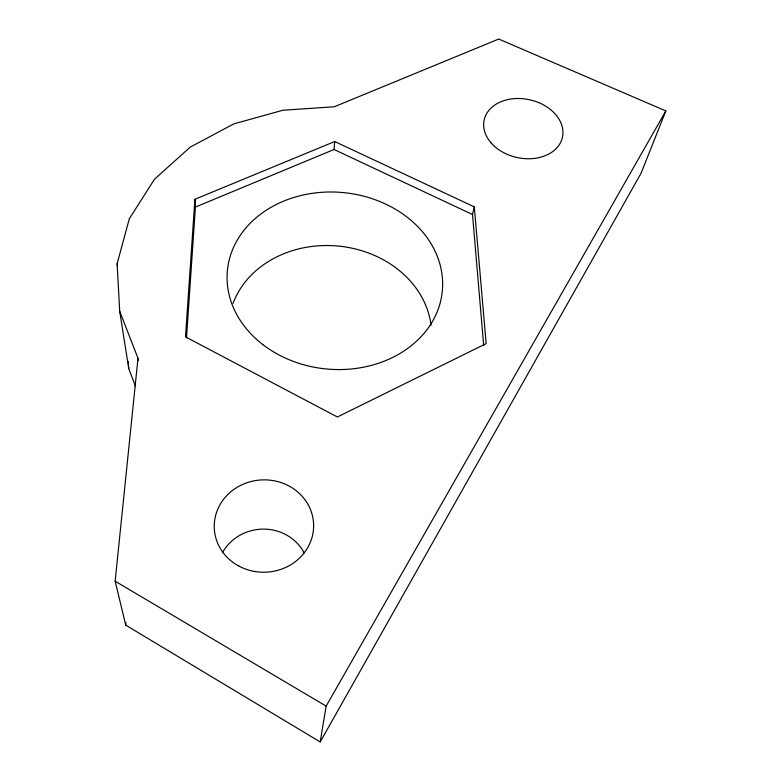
<?xml version="1.0" encoding="UTF-8"?>
<svg xmlns="http://www.w3.org/2000/svg" width="781" height="781" viewBox="0 0 781 781"><rect width="100%" height="100%" fill="white"/><g stroke="black" fill="none" stroke-linecap="round" stroke-linejoin="round"><path stroke-width="1.17" d="M186.503 337.978L195.396 207.072L194.918 199.282L334.688 141.546L474.292 206.858L486.163 343.601L337.363 416.986L185.497 336.865L194.918 199.282M195.396 207.072L334.034 149.493L334.688 141.546M135.64 386.615L128.758 368.652L119.708 311.326L117.121 263.714L129.324 218.778L154.472 179.239L190.203 147.131L233.9 123.857L282.839 110.258L334.346 106.753L498.717 39.05L665.851 110.931L641.045 173.294L320.2 741.95L125.731 625.142L125.966 622.721M125.731 625.142L115.149 581.201L137.993 358.254L119.708 311.326M320.2 741.95L326.146 706.122L665.851 110.931M483.712 345.768L472.495 214.511L474.292 206.858M334.034 149.493L472.495 214.511M115.149 581.201L326.146 706.122M117.121 263.714L117.482 266.087M137.993 358.254L138.335 360.656M128.348 361.427L128.484 363.839M128.621 366.24L128.758 368.652M222.458 552.645A45.991 43.648 -4.9 0 1 263.607 529.108A45.991 43.648 -4.9 0 1 304.17 552.86M233.08 303.35A101.647 85.705 5.4 0 1 339.969 246.24A101.647 85.705 5.4 0 1 431.014 325.189M491.249 143.079A40.095 29.561 12.5 0 0 559.567 144.3A40.095 29.561 12.5 0 0 519.082 98.504A40.095 29.561 12.5 0 0 491.249 143.079M239.006 566.147A49.701 46.177 -2.5 0 0 313.63 525.828A49.701 46.177 -2.5 0 0 239.162 486.153A49.701 46.177 -2.5 0 0 239.006 566.147M262.894 344.626A107.944 88.595 5.4 0 0 440.338 302.286A107.944 88.595 5.4 0 0 301.339 195.426A107.944 88.595 5.4 0 0 262.894 344.626"/></g></svg>
